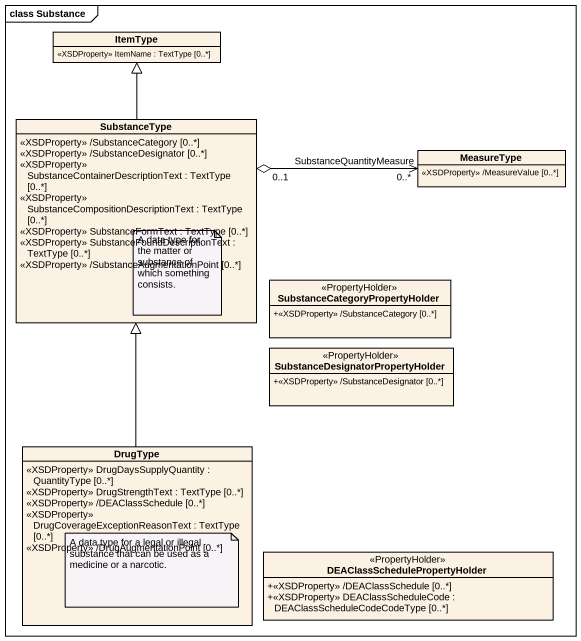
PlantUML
@startuml
mainframe class Substance
hide circle
hide empty members
skinparam classAttributeIconSize 0
class ItemType {
  <<XSDProperty>> ItemName : TextType [0..*]
}
class SubstanceType {
  <<XSDProperty>> /SubstanceCategory [0..*]
  <<XSDProperty>> /SubstanceDesignator [0..*]
  <<XSDProperty>> SubstanceContainerDescriptionText : TextType [0..*]
  <<XSDProperty>> SubstanceCompositionDescriptionText : TextType [0..*]
  <<XSDProperty>> SubstanceFormText : TextType [0..*]
  <<XSDProperty>> SubstanceFoundDescriptionText : TextType [0..*]
  <<XSDProperty>> /SubstanceAugmentationPoint [0..*]
}
class MeasureType {
  <<XSDProperty>> /MeasureValue [0..*]
}
class "SubstanceCategoryPropertyHolder" as SubstanceCategoryPropertyHol <<PropertyHolder>> {
  +<<XSDProperty>> /SubstanceCategory [0..*]
}
class "SubstanceDesignatorPropertyHolder" as SubstanceDesignatorPropertyH <<PropertyHolder>> {
  +<<XSDProperty>> /SubstanceDesignator [0..*]
}
class DrugType {
  <<XSDProperty>> DrugDaysSupplyQuantity : QuantityType [0..*]
  <<XSDProperty>> DrugStrengthText : TextType [0..*]
  <<XSDProperty>> /DEAClassSchedule [0..*]
  <<XSDProperty>> DrugCoverageExceptionReasonText : TextType [0..*]
  <<XSDProperty>> /DrugAugmentationPoint [0..*]
}
class "DEAClassSchedulePropertyHolder" as DEAClassSchedulePropertyHold <<PropertyHolder>> {
  +<<XSDProperty>> /DEAClassSchedule [0..*]
  +<<XSDProperty>> DEAClassScheduleCode : DEAClassScheduleCodeCodeType [0..*]
}
SubstanceType -up-|> ItemType
SubstanceType "0..1" o-right-> "SubstanceQuantityMeasure\n0..*" MeasureType
DrugType -up-|> SubstanceType
note bottom of SubstanceType : A data type for the matter or substance of which something consists.
note bottom of DrugType : A data type for a legal or illegal substance that can be used as a medicine or a narcotic.
@enduml
